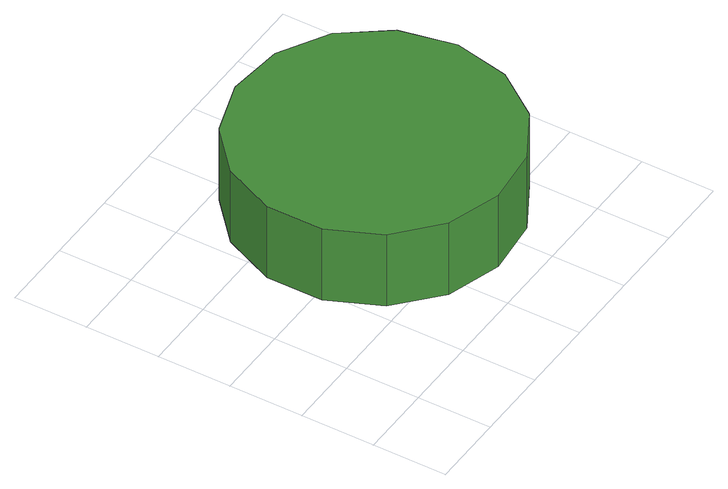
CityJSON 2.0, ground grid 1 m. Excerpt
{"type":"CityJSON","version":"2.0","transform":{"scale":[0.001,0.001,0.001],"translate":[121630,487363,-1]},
"CityObjects":{
"tree1":{"type":"SolitaryVegetationObject","attributes":{"function":"something"},"geometry":[{"type":"MultiSurface","lod":"1","boundaries":[[[0,1,2,3,4,5,6,7,8,9,10,11,12,13,14]],[[15,16,17,18,19,20,21,22,23,24,25,26,27,28,29]],[[0,29,28,1]],[[1,28,27,2]],[[2,27,26,3]],[[3,26,25,4]],[[4,25,24,5]],[[5,24,23,6]],[[6,23,22,7]],[[7,22,21,8]],[[8,21,20,9]],[[9,20,19,10]],[[10,19,18,11]],[[11,18,17,12]],[[12,17,16,13]],[[13,16,15,14]],[[14,15,29,0]]]}]}
},
"vertices":[
[4549,2281,1848],[4389,3033,1848],[3937,3655,1848],[3271,4039,1848],[2506,4119,1848],[1775,3882,1848],[1204,3367,1848],[891,2665,1848],[891,1896,1848],[1204,1194,1848],[1775,679,1848],[2506,442,1848],[3271,522,1848],[3937,907,1848],[4389,1529,1848],[4389,1529,729],[3937,907,729],[3271,522,729],[2506,442,729],[1775,679,729],[1204,1194,729],[891,1896,729],[891,2665,729],[1204,3367,729],[1775,3882,729],[2506,4119,729],[3271,4039,729],[3937,3655,729],[4389,3033,729],[4549,2281,729]
]}
